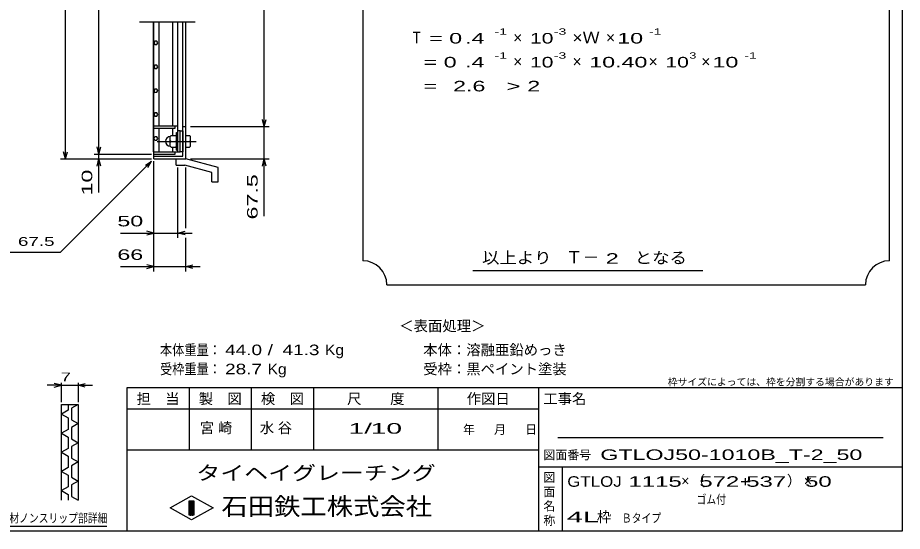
# Model space of a CAD drawing. Units: millimetres, scale not verified. Extents: x -1820 to 1731, y -1282 to 1054.
# Drawn here: x -117 to 1731, y -1146 to -74 of the extents above; entities that cross this region are included whole.
import ezdxf
from ezdxf.enums import TextEntityAlignment as Align

# ---------------------------------------------------------------- set-up
doc = ezdxf.new("R2010")
doc.units = ezdxf.units.MM
doc.header["$LTSCALE"] = 10
doc.linetypes.add('CHAIN', pattern=[18.5, 12, -1.5, 3.5, -1.5])
for name, color, linetype, lineweight in [('0_2', 150, 'Continuous', 25), ('16', 3, 'Continuous', 25), ('19', 6, 'Continuous', 25), ('22', 4, 'Continuous', 25), ('32', 4, 'Continuous', 25)]:
    doc.layers.add(name, color=color, linetype=linetype, lineweight=lineweight)
doc.styles.add('ベクトル', font='')
doc.styles.get('ベクトル').set_extended_font_data('ベクトル')

msp = doc.modelspace()

# ---------------------------------------------------------------- linework, layer by layer
at = {"layer": '0_2'}
for p, q in [((1731, 1053.5), (1731, -1146.5)), ((1731, -846.5), (111, -846.5)), ((111, -846.5), (111, -1146.5)), ((241, -846.5), (241, -976.5)), ((371, -976.5), (371, -846.5)), ((501, -846.5), (501, -976.5)), ((761, -976.5), (761, -846.5)), ((971, -846.5), (971, -1146.5)), ((971, -891.5), (111, -891.5)), ((1691, -951.5), (1011, -951.5)), ((111, -976.5), (971, -976.5)), ((971, -1011.5), (1731, -1011.5)), ((1021, -1146.5), (1021, -1011.5)), ((201, -1097.5), (246, -1072.5)), ((241, -1082.5), (251, -1082.5)), ((241, -1112.5), (241, -1082.5)), ((241, -1082.5), (243, -1082.5)), ((243, -1082.5), (243, -1112.5)), ((245, -1112.5), (245, -1082.5)), ((245, -1082.5), (247, -1082.5)), ((246, -1072.5), (291, -1097.5)), ((247, -1082.5), (247, -1112.5)), ((249, -1112.5), (249, -1082.5)), ((249, -1082.5), (251, -1082.5)), ((251, -1082.5), (251, -1112.5)), ((251, -1082.5), (251, -1112.5)), ((246, -1122.5), (201, -1097.5)), ((291, -1097.5), (246, -1122.5)), ((251, -1112.5), (241, -1112.5)), ((243, -1112.5), (245, -1112.5)), ((247, -1112.5), (249, -1112.5)), ((1731, -1146.5), (-1729, -1146.5))]:
    msp.add_line(p, q, dxfattribs=at)
at = {"layer": '16'}
for p, q in [((253.5, -83), (137.5, -83)), ((166.8, -354), (166.8, -83)), ((167.5, -354), (167.5, -83)), ((178, -299.5), (178, -83)), ((207, -299.5), (207, -83)), ((217.5, -354), (217.5, -83)), ((169.48, -122.55), (167.5, -126.03)), ((167.5, -126.03), (169.52, -129.48)), ((173.48, -122.52), (169.48, -122.55)), ((175.5, -126), (173.48, -122.52)), ((173.52, -129.45), (175.5, -125.97)), ((169.52, -129.48), (173.52, -129.45)), ((169.48, -172.55), (167.5, -176.03)), ((167.5, -176.03), (169.52, -179.48)), ((173.48, -172.52), (169.48, -172.55)), ((169.52, -179.48), (173.52, -179.45)), ((175.5, -176), (173.48, -172.52)), ((173.52, -179.45), (175.5, -175.97)), ((169.48, -222.55), (167.5, -226.03)), ((167.5, -226.03), (169.52, -229.48)), ((173.48, -222.52), (169.48, -222.55)), ((169.52, -229.48), (173.52, -229.45)), ((175.5, -226), (173.48, -222.52)), ((173.52, -229.45), (175.5, -225.97)), ((169.48, -272.55), (167.5, -276.03)), ((167.5, -276.03), (169.52, -279.48)), ((173.48, -272.52), (169.48, -272.55)), ((175.5, -276), (173.48, -272.52)), ((173.52, -279.45), (175.5, -275.97)), ((169.52, -279.48), (173.52, -279.45)), ((167.5, -304), (167.5, -299.5)), ((167.5, -299.5), (217.5, -299.5)), ((167.5, -304), (211.5, -304)), ((178, -354), (178, -304)), ((207, -319), (207, -304)), ((211.5, -304), (211.5, -299.5)), ((214.5, -350.5), (214.5, -313.5)), ((214.5, -313.5), (217.5, -313.5)), ((222, -310), (217.5, -310)), ((217.5, -350.5), (217.5, -313.5)), ((222, -354), (222, -310)), ((222, -310), (228, -310)), ((228, -310), (228, -354)), ((167.5, -326.03), (169.48, -322.55)), ((169.52, -329.48), (167.5, -326.03)), ((173.48, -322.52), (169.48, -322.55)), ((169.52, -329.48), (173.52, -329.45)), ((175.5, -326), (173.48, -322.52)), ((173.52, -329.45), (175.5, -325.97)), ((203.5, -320), (201.5, -322)), ((201.5, -342), (201.5, -322)), ((203.5, -332), (201.5, -330)), ((203.5, -332), (201.5, -334)), ((203.5, -320), (212.5, -320)), ((203.5, -332), (212.5, -332)), ((214.5, -322), (212.5, -320)), ((212.5, -332), (214.5, -330)), ((214.5, -334), (212.5, -332)), ((201.5, -342), (203.5, -344)), ((203.5, -344), (212.5, -344)), ((207, -354), (207, -344.5)), ((212.5, -344), (214.5, -342)), ((214.5, -350.5), (217.5, -350.5)), ((166.8, -354), (167.5, -354)), ((167.5, -354), (211.5, -354)), ((167.5, -358.5), (167.5, -354)), ((167.5, -354), (217.5, -354)), ((167.5, -358.5), (211.5, -358.5)), ((211.5, -358.5), (211.5, -354)), ((217.5, -354), (222, -354)), ((228, -354), (222, -354))]:
    msp.add_line(p, q, dxfattribs=at)
at = {"layer": '16', "linetype": 'CHAIN'}
msp.add_line((174.5, -332), (255.5, -332), dxfattribs=at)
at = {"layer": '16'}
msp.add_arc((201.5, -332), 10, 90, 270, dxfattribs=at)
at = {"layer": '19'}
for p, q in [((228, -362.5), (228, -83)), ((234, -368.5), (234, -83)), ((228, -301), (234, -301)), ((234, -320), (242, -320)), ((234, -344), (234, -320)), ((234, -332), (242, -332)), ((242, -320), (244, -322)), ((242, -332), (244, -330)), ((242, -332), (244, -334)), ((244, -342), (244, -322)), ((234, -344), (242, -344)), ((242, -344), (244, -342)), ((167.5, -368.5), (167.5, -358.5)), ((167.5, -362.5), (228, -362.5)), ((167.5, -368.5), (234, -368.5)), ((213.99, -381.51), (213.99, -368.51)), ((214, -368.5), (234, -368.5)), ((301.61, -386.62), (234, -368.5)), ((213.99, -381.51), (232.28, -381.51)), ((288.61, -396.6), (232.28, -381.51)), ((301.61, -416.62), (301.61, -386.62)), ((288.61, -416.62), (288.61, -396.6)), ((288.61, -416.62), (301.61, -416.62))]:
    msp.add_line(p, q, dxfattribs=at)
at = {"layer": '22'}
for p, q in [((604, 968.5), (604, -581.5)), ((1704, -581.5), (1704, 968.5)), ((-17.5, -368.5), (-17.5, 666.5)), ((52.5, -358.5), (52.5, 656.5)), ((398, -301), (398, 599)), ((398, -301), (394, -286)), ((398, -301), (402, -286)), ((244, -301), (408, -301)), ((398, -368.5), (398, -301)), ((52.5, -358.5), (48.5, -343.5)), ((52.5, -358.5), (56.5, -343.5)), ((-27.5, -368.5), (162.5, -368.5)), ((-17.5, -368.5), (-21.5, -353.5)), ((-17.5, -368.5), (-13.5, -353.5)), ((42.5, -358.5), (162.5, -358.5)), ((42.5, -368.5), (162.5, -368.5)), ((48.5, -383.5), (52.5, -368.5)), ((52.5, -368.5), (52.5, -358.5)), ((56.5, -383.5), (52.5, -368.5)), ((52.5, -438.5), (52.5, -368.5)), ((244, -368.5), (408, -368.5)), ((394, -383.5), (398, -368.5)), ((402, -383.5), (398, -368.5)), ((398, -488.5), (398, -368.5)), ((-27.5, -563.5), (162.5, -373.5)), ((149.5, -381.5), (162.5, -373.5)), ((154.5, -386.5), (162.5, -373.5)), ((167.5, -533.5), (167.5, -373.5)), ((167.5, -603.5), (167.5, -373.5)), ((217.5, -533.5), (217.5, -386.5)), ((234, -513.5), (234, -386.5)), ((97.5, -523.5), (167.5, -523.5)), ((167.5, -523.5), (152.5, -519.5)), ((152.5, -527.5), (167.5, -523.5)), ((167.5, -523.5), (217.5, -523.5)), ((217.5, -523.5), (232.5, -519.5)), ((232.5, -527.5), (217.5, -523.5)), ((217.5, -523.5), (247.5, -523.5)), ((234, -603.5), (234, -533.5)), ((-267.5, -563.5), (-27.5, -563.5)), ((167.5, -593.5), (152.5, -589.5)), ((234, -593.5), (249, -589.5)), ((97.5, -593.5), (167.5, -593.5)), ((152.5, -597.5), (167.5, -593.5)), ((167.5, -593.5), (234, -593.5)), ((249, -597.5), (234, -593.5)), ((234, -593.5), (264, -593.5)), ((834, -601.5), (1314, -601.5)), ((654, -631.5), (1654, -631.5))]:
    msp.add_line(p, q, dxfattribs=at)
for centre, start, end in [((604, -631.5), 0, 90), ((1704, -631.5), 90, 180)]:
    msp.add_arc(centre, 50, start, end, dxfattribs=at)
at = {"layer": '32'}
for p, q in [((-26, -841.5), (-56, -841.5)), ((-26, -841.5), (-41, -837.5)), ((-41, -845.5), (-26, -841.5)), ((-26, -876.5), (-26, -836.5)), ((-26, -841.5), (9, -841.5)), ((9, -836.5), (9, -876.5)), ((9, -841.5), (24, -837.5)), ((24, -845.5), (9, -841.5)), ((9, -841.5), (39, -841.5)), ((-26, -881.5), (9, -881.5)), ((-26, -1081.5), (-26, -881.5)), ((-12, -881.5), (-12, -893.5)), ((9, -881.5), (-5, -889.5)), ((9, -881.5), (9, -1081.5)), ((-12, -893.5), (-26, -901.5)), ((-26, -901.5), (-12, -909.5)), ((-5, -889.5), (-5, -913.5)), ((-12, -909.5), (-12, -933.5)), ((-5, -913.5), (9, -921.5)), ((9, -921.5), (-5, -929.5)), ((-12, -933.5), (-26, -941.5)), ((-26, -941.5), (-12, -949.5)), ((-5, -929.5), (-5, -953.5)), ((-12, -949.5), (-12, -973.5)), ((-5, -953.5), (9, -961.5)), ((-12, -973.5), (-26, -981.5)), ((9, -961.5), (-5, -969.5)), ((-5, -969.5), (-5, -993.5)), ((-26, -981.5), (-12, -989.5)), ((-12, -989.5), (-12, -1013.5)), ((-5, -993.5), (9, -1001.5)), ((-12, -1013.5), (-26, -1021.5)), ((9, -1001.5), (-5, -1009.5)), ((-5, -1009.5), (-5, -1033.5)), ((-26, -1021.5), (-12, -1029.5)), ((-12, -1029.5), (-12, -1053.5)), ((-5, -1033.5), (9, -1041.5)), ((9, -1041.5), (-5, -1049.5)), ((-5, -1049.5), (-5, -1073.5)), ((-12, -1053.5), (-26, -1061.5)), ((-26, -1061.5), (-12, -1069.5)), ((-12, -1069.5), (-12, -1081.5)), ((-5, -1073.5), (9, -1081.5)), ((69, -1136.5), (-186, -1136.5))]:
    msp.add_line(p, q, dxfattribs=at)

# ---------------------------------------------------------------- texts
at = {"layer": '0_2', "style": 'ベクトル'}
for s, height, p in [('枠サイズによっては、枠を分割する場合があります', 14.66, (1241, -834.5)), ('担\u3000当', 21.99, (131, -869.5)), ('製\u3000図', 21.99, (261, -869.5)), ('検\u3000図', 21.99, (391, -869.5)), ('尺\u3000\u3000度', 21.99, (571, -869.5)), ('作図日', 21.99, (821, -869.5)), ('工事名', 21.99, (981, -869.5)), ('年', 18.33, (813, -934)), ('月', 18.33, (878, -934)), ('日', 18.33, (943, -934)), ('図面番号', 18.33, (981, -987)), ('図', 18.33, (981, -1034)), ('面', 18.33, (981, -1064)), ('名', 18.33, (981, -1094)), ('称', 18.33, (981, -1124))]:
    msp.add_text(s, height=height, dxfattribs=at).set_placement(p, align=Align.MIDDLE_LEFT)
at = {"layer": '0_2', "color": 222, "style": 'ベクトル'}
for s, height, width, p in [('タイヘイグレーチング', 29.33, 1.25, (256, -1024.5)), ('石田鉄工株式会社', 36.66, 1.1, (308.5, -1094.5))]:
    msp.add_text(s, height=height, dxfattribs=dict(at, width=width)).set_placement(p, align=Align.MIDDLE_LEFT)
at = {"layer": '22', "color": 2, "style": 'ベクトル'}
for s, height, width, p in [('Ｔ', 24.19, 0.75, (704, -115)), (' = 0', 21.99, 1.65, (729, -116.5)), (' .4 ', 21.99, 1.65, (804, -116.5)), ('-1', 13.2, 1.65, (879, -102.5)), ('10', 21.99, 1.5, (953, -116.5)), ('-3', 13.2, 1.65, (1003, -102.5)), ('×Ｗ', 24.19, 1.1, (1042, -115)), (' 10 ', 21.99, 1.65, (1122, -116.5)), ('-1', 13.2, 1.65, (1202, -102.5)), ('-1', 13.2, 1.65, (879, -152.5)), ('-3', 13.2, 1.65, (1003, -152.5)), ('3', 13.2, 1.5, (1286, -152.5)), ('-1', 13.2, 1.65, (1401, -152.5)), ('  = 0', 21.99, 1.65, (704, -166.5)), (' .4 ', 21.99, 1.65, (804, -166.5)), ('10', 21.99, 1.5, (953, -166.5)), ('10.40', 21.99, 1.65, (1077, -166.5)), ('10', 21.99, 1.5, (1236, -166.5)), (' 10 ', 21.99, 1.65, (1321, -166.5)), ('  =', 21.99, 1.65, (704, -216.5)), (' 2.6', 21.99, 1.65, (779, -216.5)), ('>', 21.99, 1.7, (904, -216.5)), (' 2 ', 21.99, 1.65, (934, -216.5)), (' 50 ', 21.99, 1.65, (77.5, -498.5)), (' 67.5 ', 18.33, 1.6, (-127.5, -541)), (' 66 ', 21.99, 1.65, (77.5, -568.5)), ('以上より\u3000', 24.19, 1.1, (853, -575)), (' 2 ', 21.99, 1.65, (1098, -576.5)), ('となる', 24.19, 1.1, (1172, -575)), ('本体重量：', 21.99, 0.85, (180, -767.5)), (' 44.0', 21.99, 1.35, (305, -767.5)), ('/', 21.99, 1.35, (405, -767.5)), (' 41.3', 21.99, 1.35, (425, -767.5)), ('Kg', 21.99, 1.1, (525, -767.5)), ('受枠重量：', 21.99, 0.85, (180, -807.5)), (' 28.7', 21.99, 1.35, (305, -807.5)), ('Kg', 21.99, 1.1, (405, -807.5)), ('1/', 21.99, 2, (574, -931.5)), (' 10 ', 21.99, 2, (604, -931.5)), ('GTLOJ50-1010B_T-2_50            ', 21.99, 1.65, (1100, -986.5)), ('GTLOJ', 21.99, 1.2, (1031, -1042.5)), (' 1115 ', 21.99, 1.7, (1145, -1042.5)), (' 572 ', 21.99, 1.7, (1293, -1042.5)), (' 537 ', 21.99, 1.7, (1391, -1042.5)), (' 50 ', 21.99, 1.7, (1514, -1042.5)), ('+', 21.99, 1.3, (1392, -1042.5)), ('ゴム付', 18.33, 0.8, (1301, -1080)), ('4L', 21.99, 2.05, (1030, -1116.5)), ('Ｂタイプ', 18.33, 0.8, (1145, -1119))]:
    msp.add_text(s, height=height, dxfattribs=dict(at, width=width)).set_placement(p, align=Align.MIDDLE_LEFT)
for s, height, p in [('×', 24.19, (918, -115)), ('×', 24.19, (1112, -115)), ('×', 24.19, (918, -165)), ('×', 24.19, (1042, -165)), ('×', 24.19, (1201, -165)), ('×', 24.19, (1311, -165)), ('Ｔ－', 25.66, (1028, -574)), ('＜表面処理＞', 21.99, (680, -717.5)), ('本体：', 21.99, (730, -767.5)), ('溶融亜鉛めっき', 21.99, (820, -767.5)), ('受枠：', 21.99, (730, -807.5)), ('黒ペイント塗装', 21.99, (820, -807.5)), ('枠', 21.99, (1093, -1116.5))]:
    msp.add_text(s, height=height, dxfattribs=at).set_placement(p, align=Align.MIDDLE_LEFT)
at = {"layer": '22', "color": 2, "style": 'ベクトル', "width": 1.65}
for s, p in [(' 10 ', (27.5, -458.5)), (' 67.5 ', (373, -508.5))]:
    msp.add_text(s, height=21.99, rotation=90, dxfattribs=at).set_placement(p, align=Align.MIDDLE_LEFT)
at = {"layer": '22', "color": 2, "char_height": 21.99, "attachment_point": 4, "style": 'ベクトル'}
for s, insert in [('\\T1.25;宮崎\u3000', (263.5, -931.5)), ('\\T1.25;水谷\u3000', (388.5, -931.5)), ('\\T1.17;×（', (1269, -1042.5)), ('\\T1.17;）×', (1490, -1042.5))]:
    msp.add_mtext(s, dxfattribs=dict(at, insert=insert))
at = {"layer": '32', "color": 2, "style": 'ベクトル'}
for s, width, p in [(' 7 ', 1.6, (-38.5, -824)), ('主部材ノンスリップ部詳細', 0.8, (-176, -1119))]:
    msp.add_text(s, height=18.33, dxfattribs=dict(at, width=width)).set_placement(p, align=Align.MIDDLE_LEFT)

doc.saveas('drawing.dxf')
